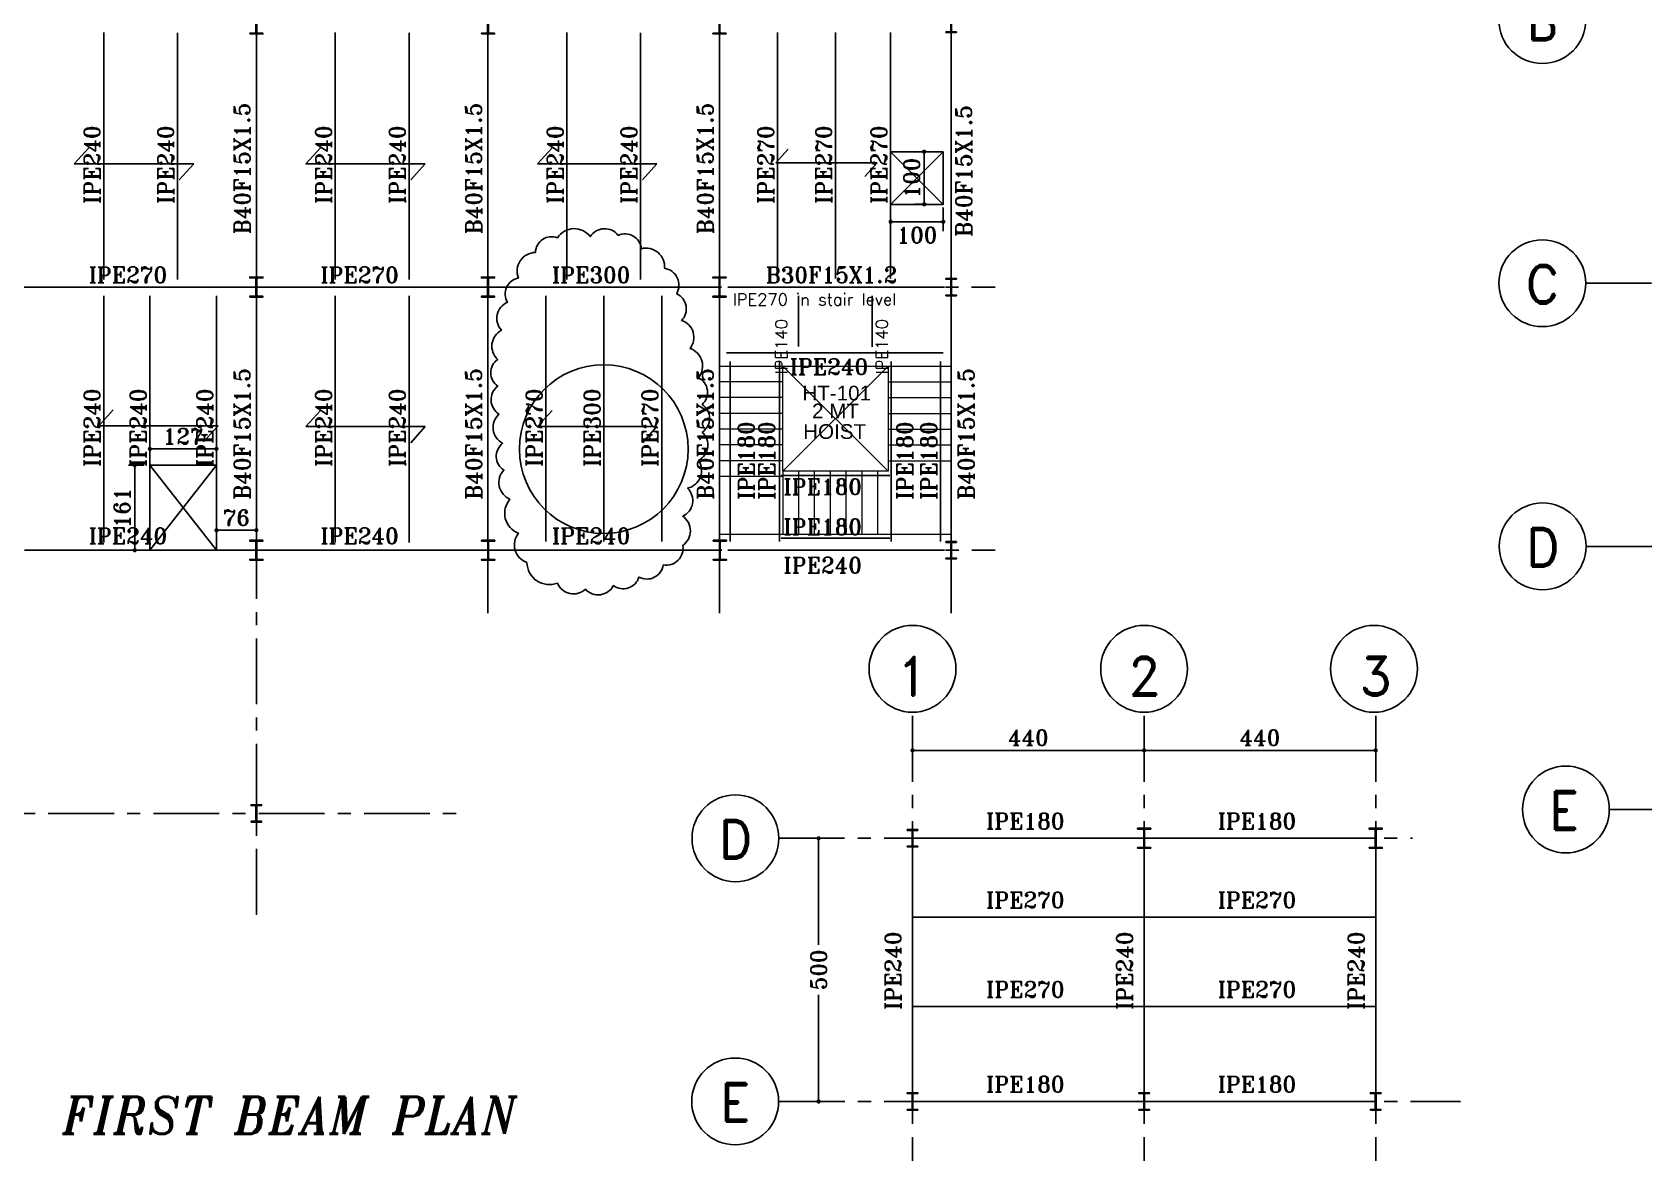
# Model space of a CAD drawing. Header units: inches. Extents: x 460503 to 460688, y 47570 to 48852.
# Drawn here: x 460521.55 to 460552.17, y 48384.73 to 48406.02 of the extents above; entities that cross this region are included whole.
import ezdxf
from ezdxf.enums import TextEntityAlignment as Align

# ---------------------------------------------------------------- set-up
doc = ezdxf.new("R2010")
doc.units = ezdxf.units.IN
doc.header["$MEASUREMENT"] = 0
for name, pattern in [('CENTER', [2, 1.25, -0.25, 0.25, -0.25]), ('DASHDOTX2', [2, 1, -0.5, 0, -0.5]), ('HIDDEN', [0.375, 0.25, -0.125])]:
    doc.linetypes.add(name, pattern=pattern)
for name, color, linetype in [('3', 3, 'HIDDEN'), ('3G', 3, 'Continuous'), ('4C', 4, 'Continuous'), ('AA-QUERY', 1, 'Continuous'), ('AA_CUT OUT', 74, 'Continuous'), ('Ax', 1, 'DASHDOTX2'), ('AXE', 1, 'CENTER'), ('DIM', 8, 'Continuous'), ('tir', 92, 'Continuous'), ('wall', 4, 'Continuous')]:
    doc.layers.add(name, color=color, linetype=linetype)
doc.layers.add('EQUIPMENT', color=142, linetype='Continuous', lineweight=15)
doc.layers.add('TEXT', color=250, linetype='Continuous', lineweight=30)
doc.styles.add('ITALICT', font='italict')
doc.styles.add('ROMAND', font='ROMAND.shx')
doc.styles.add('ROMANT', font='romant')
doc.styles.add('SES-ARIAL', font='arial.ttf')
doc.dimstyles.new('1-100', dxfattribs={"dimtxt": 0.3, "dimasz": 0.08, "dimexe": 0.18, "dimexo": 0.0625, "dimgap": 0.09, "dimtad": 1, "dimdec": 0, "dimlfac": 100, "dimdsep": 46, "dimtxsty": 'ROMANT', "dimblk": 'DOT', "dimcen": 0.09, "dimclrd": 1, "dimclre": 1, "dimclrt": 3, "dimadec": 0, "dimazin": 0, "dimtfac": 1, "dimtdec": 0, "dimtix": 1, "dimtofl": 0, "dimtmove": 2, "dimatfit": 3, "dimldrblk": 'DOT', "dimfxl": 1, "dimtolj": 1, "dimarcsym": 0})

# ---------------------------------------------------------------- blocks, each defined once
blk = doc.blocks.new('DOT')
at = {"layer": 'DIM', "color": 0, "linetype": 'ByBlock'}
blk.add_line((-0.5, 0), (-1, 0), dxfattribs=at)
at = {"layer": 'DIM', "color": 0, "linetype": 'ByBlock', "const_width": 0.5}
blk.add_lwpolyline([(-0.25, 0, 1), (0.25, 0, 1)], format="xyb", close=True, dxfattribs=at)
blk = doc.blocks.new('*D234')
at = {"layer": 'Defpoints', "color": 0, "transparency": 16777216}
for p in [(460523.784, 48398.12), (460523.784, 48398.1), (460525.049, 48398.12)]:
    blk.add_point(p, dxfattribs=at)
at = {"layer": 'wall', "color": 1, "lineweight": -2, "transparency": 16777216}
for p, q in [((460523.784, 48398.058), (460523.784, 48397.92)), ((460524.969, 48398.1), (460523.864, 48398.1)), ((460525.049, 48398.058), (460525.049, 48397.92))]:
    blk.add_line(p, q, dxfattribs=at)
at = {"layer": 'wall', "color": 1, "lineweight": -2, "transparency": 16777216, "xscale": 0.08, "yscale": 0.08, "zscale": 0.08, "rotation": 180}
blk.add_blockref('DOT', (460523.784, 48398.1), dxfattribs=at)
at = {"layer": 'wall', "color": 1, "lineweight": -2, "transparency": 16777216, "xscale": 0.08, "yscale": 0.08, "zscale": 0.08}
blk.add_blockref('DOT', (460525.049, 48398.1), dxfattribs=at)
at = {"layer": 'wall', "color": 3, "transparency": 16777216, "insert": (460524.417, 48398.34), "char_height": 0.3, "attachment_point": 5, "style": 'ROMANT'}
blk.add_mtext('\\A1;127', dxfattribs=at)
blk = doc.blocks.new('_Dot')
at = {"layer": 'DIM', "color": 0, "lineweight": -2}
blk.add_line((-0.5, 0), (-1, 0), dxfattribs=at)
at = {"layer": 'DIM', "color": 0, "const_width": 0.5}
blk.add_lwpolyline([(-0.25, 0, 1), (0.25, 0, 1)], format="xyb", close=True, dxfattribs=at)
blk = doc.blocks.new('*D233')
at = {"layer": 'Defpoints', "color": 0, "transparency": 16777216}
for p in [(460523.318, 48397.789), (460523.318, 48396.174), (460523.496, 48396.174)]:
    blk.add_point(p, dxfattribs=at)
at = {"layer": 'wall', "color": 1, "lineweight": -2, "transparency": 16777216}
for p, q in [((460523.38, 48397.789), (460523.676, 48397.789)), ((460523.496, 48397.709), (460523.496, 48396.254)), ((460523.38, 48396.174), (460523.676, 48396.174))]:
    blk.add_line(p, q, dxfattribs=at)
at = {"layer": 'wall', "color": 1, "lineweight": -2, "transparency": 16777216, "xscale": 0.08, "yscale": 0.08, "zscale": 0.08}
for p, rotation in [((460523.496, 48397.789), 90), ((460523.496, 48396.174), 270)]:
    blk.add_blockref('DOT', p, dxfattribs=dict(at, rotation=rotation))
at = {"layer": 'wall', "color": 3, "transparency": 16777216, "insert": (460523.256, 48396.981), "char_height": 0.3, "attachment_point": 5, "rotation": 90, "style": 'ROMANT'}
blk.add_mtext('\\A1;161', dxfattribs=at)
blk = doc.blocks.new('*D235')
at = {"layer": 'Defpoints', "color": 0, "transparency": 16777216}
for p in [(460525.049, 48396.575), (460525.049, 48396.554), (460525.807, 48396.575)]:
    blk.add_point(p, dxfattribs=at)
at = {"layer": 'wall', "color": 1, "lineweight": -2, "transparency": 16777216}
for p, q in [((460525.049, 48396.513), (460525.049, 48396.374)), ((460525.727, 48396.554), (460525.129, 48396.554)), ((460525.807, 48396.513), (460525.807, 48396.374))]:
    blk.add_line(p, q, dxfattribs=at)
at = {"layer": 'wall', "color": 1, "lineweight": -2, "transparency": 16777216, "xscale": 0.08, "yscale": 0.08, "zscale": 0.08, "rotation": 180}
blk.add_blockref('DOT', (460525.049, 48396.554), dxfattribs=at)
at = {"layer": 'wall', "color": 1, "lineweight": -2, "transparency": 16777216, "xscale": 0.08, "yscale": 0.08, "zscale": 0.08}
blk.add_blockref('DOT', (460525.807, 48396.554), dxfattribs=at)
at = {"layer": 'wall', "color": 3, "transparency": 16777216, "insert": (460525.428, 48396.794), "char_height": 0.3, "attachment_point": 5, "style": 'ROMANT'}
blk.add_mtext('\\A1;76', dxfattribs=at)
blk = doc.blocks.new('*D818')
at = {"layer": 'Defpoints', "color": 0, "transparency": 16777216}
for p in [(460537.039, 48390.7), (460536.489, 48385.7), (460537.039, 48385.7)]:
    blk.add_point(p, dxfattribs=at)
at = {"layer": 'wall', "color": 1, "lineweight": -2, "transparency": 16777216}
for p, q in [((460536.977, 48390.7), (460536.309, 48390.7)), ((460536.489, 48390.62), (460536.489, 48388.676)), ((460536.489, 48385.78), (460536.489, 48387.725)), ((460536.977, 48385.7), (460536.309, 48385.7))]:
    blk.add_line(p, q, dxfattribs=at)
at = {"layer": 'wall', "color": 1, "lineweight": -2, "transparency": 16777216, "xscale": 0.08, "yscale": 0.08, "zscale": 0.08}
for p, rotation in [((460536.489, 48390.7), 90), ((460536.489, 48385.7), 270)]:
    blk.add_blockref('DOT', p, dxfattribs=dict(at, rotation=rotation))
at = {"layer": 'wall', "color": 3, "transparency": 16777216, "insert": (460536.489, 48388.2), "char_height": 0.3, "attachment_point": 5, "rotation": 90, "style": 'ROMANT'}
blk.add_mtext('\\A1;500', dxfattribs=at)
blk = doc.blocks.new('*D819')
at = {"layer": 'Defpoints', "color": 0, "transparency": 16777216}
for p in [(460542.673, 48392.371), (460538.273, 48391.794), (460542.673, 48391.794)]:
    blk.add_point(p, dxfattribs=at)
at = {"layer": 'wall', "color": 1, "lineweight": -2, "transparency": 16777216}
for p, q in [((460538.273, 48391.856), (460538.273, 48392.551)), ((460542.673, 48391.856), (460542.673, 48392.551)), ((460538.353, 48392.371), (460542.593, 48392.371))]:
    blk.add_line(p, q, dxfattribs=at)
at = {"layer": 'wall', "color": 1, "lineweight": -2, "transparency": 16777216, "xscale": 0.08, "yscale": 0.08, "zscale": 0.08, "rotation": 180}
blk.add_blockref('DOT', (460538.273, 48392.371), dxfattribs=at)
at = {"layer": 'wall', "color": 1, "lineweight": -2, "transparency": 16777216, "xscale": 0.08, "yscale": 0.08, "zscale": 0.08}
blk.add_blockref('DOT', (460542.673, 48392.371), dxfattribs=at)
at = {"layer": 'wall', "color": 3, "transparency": 16777216, "insert": (460540.473, 48392.611), "char_height": 0.3, "attachment_point": 5, "style": 'ROMANT'}
blk.add_mtext('\\A1;440', dxfattribs=at)
blk = doc.blocks.new('*D820')
at = {"layer": 'Defpoints', "color": 0, "transparency": 16777216}
for p in [(460542.673, 48392.371), (460542.673, 48391.794), (460547.073, 48391.794)]:
    blk.add_point(p, dxfattribs=at)
at = {"layer": 'wall', "color": 1, "lineweight": -2, "transparency": 16777216}
for p, q in [((460542.673, 48391.856), (460542.673, 48392.551)), ((460547.073, 48391.856), (460547.073, 48392.551)), ((460546.993, 48392.371), (460542.753, 48392.371))]:
    blk.add_line(p, q, dxfattribs=at)
at = {"layer": 'wall', "color": 1, "lineweight": -2, "transparency": 16777216, "xscale": 0.08, "yscale": 0.08, "zscale": 0.08, "rotation": 180}
blk.add_blockref('DOT', (460542.673, 48392.371), dxfattribs=at)
at = {"layer": 'wall', "color": 1, "lineweight": -2, "transparency": 16777216, "xscale": 0.08, "yscale": 0.08, "zscale": 0.08}
blk.add_blockref('DOT', (460547.073, 48392.371), dxfattribs=at)
at = {"layer": 'wall', "color": 3, "transparency": 16777216, "insert": (460544.873, 48392.611), "char_height": 0.3, "attachment_point": 5, "style": 'ROMANT'}
blk.add_mtext('\\A1;440', dxfattribs=at)
blk = doc.blocks.new('*D825')
at = {"layer": 'Defpoints', "color": 0, "transparency": 16777216}
for p in [(460538.606, 48403.747), (460538.495, 48402.747), (460538.606, 48402.747)]:
    blk.add_point(p, dxfattribs=at)
at = {"layer": 'wall', "color": 1, "lineweight": -2, "transparency": 16777216}
for p, q in [((460538.543, 48403.747), (460538.315, 48403.747)), ((460538.495, 48403.667), (460538.495, 48402.827)), ((460538.543, 48402.747), (460538.315, 48402.747))]:
    blk.add_line(p, q, dxfattribs=at)
at = {"layer": 'wall', "color": 1, "lineweight": -2, "transparency": 16777216, "xscale": 0.08, "yscale": 0.08, "zscale": 0.08}
for p, rotation in [((460538.495, 48403.747), 90), ((460538.495, 48402.747), 270)]:
    blk.add_blockref('DOT', p, dxfattribs=dict(at, rotation=rotation))
at = {"layer": 'wall', "color": 3, "transparency": 16777216, "insert": (460538.255, 48403.247), "char_height": 0.3, "attachment_point": 5, "rotation": 90, "style": 'ROMANT'}
blk.add_mtext('\\A1;100', dxfattribs=at)
blk = doc.blocks.new('*D826')
at = {"layer": 'Defpoints', "color": 0, "transparency": 16777216}
for p in [(460537.857, 48402.747), (460538.857, 48402.747), (460538.857, 48402.416)]:
    blk.add_point(p, dxfattribs=at)
at = {"layer": 'wall', "color": 1, "lineweight": -2, "transparency": 16777216}
for p, q in [((460537.857, 48402.684), (460537.857, 48402.236)), ((460538.857, 48402.684), (460538.857, 48402.236)), ((460537.937, 48402.416), (460538.777, 48402.416))]:
    blk.add_line(p, q, dxfattribs=at)
at = {"layer": 'wall', "color": 1, "lineweight": -2, "transparency": 16777216, "xscale": 0.08, "yscale": 0.08, "zscale": 0.08, "rotation": 180}
blk.add_blockref('DOT', (460537.857, 48402.416), dxfattribs=at)
at = {"layer": 'wall', "color": 1, "lineweight": -2, "transparency": 16777216, "xscale": 0.08, "yscale": 0.08, "zscale": 0.08}
blk.add_blockref('DOT', (460538.857, 48402.416), dxfattribs=at)
at = {"layer": 'wall', "color": 3, "transparency": 16777216, "insert": (460538.357, 48402.162), "char_height": 0.3, "attachment_point": 5, "style": 'ROMANT'}
blk.add_mtext('\\A1;100', dxfattribs=at)

msp = doc.modelspace()

# ---------------------------------------------------------------- hatches: boundary and pattern name
for points in [[(460525.79950079, 48405.99881385), (460525.78802457, 48405.99881385, -0.4144144444), (460525.79950079, 48406.01029796)], [(460525.81450079, 48405.99881385), (460525.82597702, 48405.99881385, 0.4144144444), (460525.81450079, 48406.01029796)], [(460530.1995008, 48405.99881385), (460530.18802458, 48405.99881385, -0.4144144444), (460530.1995008, 48406.01029796)], [(460530.21450081, 48405.99881385), (460530.22597703, 48405.99881385, 0.4144144444), (460530.21450081, 48406.01029796)], [(460534.5995008, 48405.99881385), (460534.58802457, 48405.99881385, -0.4144144444), (460534.5995008, 48406.01029796)], [(460534.6145008, 48405.99881385), (460534.62597703, 48405.99881385, 0.4144144444), (460534.6145008, 48406.01029796)], [(460525.79950079, 48401.34885336), (460525.78802457, 48401.34885336, 0.4144144444), (460525.79950079, 48401.33736925)], [(460525.81450079, 48401.34885336), (460525.82597702, 48401.34885336, -0.4144144444), (460525.81450079, 48401.33736925)], [(460530.1995008, 48401.34885336), (460530.18802458, 48401.34885336, 0.4144144444), (460530.1995008, 48401.33736925)], [(460530.21450081, 48401.34885336), (460530.22597703, 48401.34885336, -0.4144144444), (460530.21450081, 48401.33736925)], [(460534.5995008, 48401.34885336), (460534.58802457, 48401.34885336, 0.4144144444), (460534.5995008, 48401.33736925)], [(460534.6145008, 48401.34885336), (460534.62597703, 48401.34885336, -0.4144144444), (460534.6145008, 48401.33736925)], [(460538.9995008, 48401.32385336), (460538.98802458, 48401.32385336, 0.4144144444), (460538.9995008, 48401.31236925)], [(460539.0145008, 48401.32385336), (460539.02597703, 48401.32385336, -0.4144144444), (460539.0145008, 48401.31236925)], [(460525.79950079, 48400.99881385), (460525.78802457, 48400.99881385, -0.4144144444), (460525.79950079, 48401.01029796)], [(460525.81450079, 48400.99881385), (460525.82597702, 48400.99881385, 0.4144144444), (460525.81450079, 48401.01029796)], [(460530.1995008, 48400.99881385), (460530.18802458, 48400.99881385, -0.4144144444), (460530.1995008, 48401.01029796)], [(460530.21450081, 48400.99881385), (460530.22597703, 48400.99881385, 0.4144144444), (460530.21450081, 48401.01029796)], [(460534.5995008, 48400.99881385), (460534.58802457, 48400.99881385, -0.4144144444), (460534.5995008, 48401.01029796)], [(460534.6145008, 48400.99881385), (460534.62597703, 48400.99881385, 0.4144144444), (460534.6145008, 48401.01029796)], [(460538.9995008, 48401.02381385), (460538.98802458, 48401.02381385, -0.4144144444), (460538.9995008, 48401.03529796)], [(460539.0145008, 48401.02381385), (460539.02597703, 48401.02381385, 0.4144144444), (460539.0145008, 48401.03529796)], [(460525.7995008, 48396.34885336), (460525.78802457, 48396.34885336, 0.4144144444), (460525.7995008, 48396.33736925)], [(460525.8145008, 48396.34885336), (460525.82597702, 48396.34885336, -0.4144144444), (460525.8145008, 48396.33736925)], [(460530.20444714, 48396.34885336), (460530.19297091, 48396.34885336, 0.4144144444), (460530.20444714, 48396.33736925)], [(460530.21944714, 48396.34885336), (460530.23092337, 48396.34885336, -0.4144144444), (460530.21944714, 48396.33736925)], [(460534.60444714, 48396.34885336), (460534.59297091, 48396.34885336, 0.4144144444), (460534.60444714, 48396.33736925)], [(460534.61944714, 48396.34885336), (460534.63092337, 48396.34885336, -0.4144144444), (460534.61944714, 48396.33736925)], [(460538.9995008, 48396.32385336), (460538.98802458, 48396.32385336, 0.4144144444), (460538.9995008, 48396.31236925)], [(460539.0145008, 48396.32385336), (460539.02597703, 48396.32385336, -0.4144144444), (460539.0145008, 48396.31236925)], [(460525.7995008, 48395.99881385), (460525.78802457, 48395.99881385, -0.4144144444), (460525.7995008, 48396.01029796)], [(460525.8145008, 48395.99881385), (460525.82597702, 48395.99881385, 0.4144144444), (460525.8145008, 48396.01029796)], [(460530.20444714, 48395.99881385), (460530.19297091, 48395.99881385, -0.4144144444), (460530.20444714, 48396.01029796)], [(460530.21944714, 48395.99881385), (460530.23092337, 48395.99881385, 0.4144144444), (460530.21944714, 48396.01029796)], [(460534.60444714, 48395.99881385), (460534.59297091, 48395.99881385, -0.4144144444), (460534.60444714, 48396.01029796)], [(460534.61944714, 48395.99881385), (460534.63092337, 48395.99881385, 0.4144144444), (460534.61944714, 48396.01029796)], [(460538.9995008, 48396.02381385), (460538.98802458, 48396.02381385, -0.4144144444), (460538.9995008, 48396.03529796)], [(460539.0145008, 48396.02381385), (460539.02597703, 48396.02381385, 0.4144144444), (460539.0145008, 48396.03529796)], [(460525.79950079, 48391.32385321), (460525.78802456, 48391.32385321, 0.4144144444), (460525.79950079, 48391.31236911)], [(460525.81450079, 48391.32385321), (460525.82597702, 48391.32385321, -0.4144144444), (460525.81450079, 48391.31236911)], [(460525.79950079, 48391.02381371), (460525.78802456, 48391.02381371, -0.4144144444), (460525.79950079, 48391.03529781)], [(460525.81450079, 48391.02381371), (460525.82597702, 48391.02381371, 0.4144144444), (460525.81450079, 48391.03529781)]]:
    msp.add_hatch(color=1).paths.add_polyline_path(points)

# ---------------------------------------------------------------- linework, layer by layer
at = {"color": 3}
for p, q in [((460522.9070008, 48406.00885336), (460522.90700081, 48401.32080581)), ((460524.30700079, 48406.00855131), (460524.30700079, 48401.32050376)), ((460527.30700063, 48406.00885336), (460527.30700063, 48401.32080581)), ((460528.70700062, 48406.00855131), (460528.70700062, 48401.32050376)), ((460531.7070008, 48406.00885336), (460531.7070008, 48401.32080581)), ((460533.10700079, 48406.00855131), (460533.10700079, 48401.32050376)), ((460535.7070008, 48406.00885336), (460535.7070008, 48401.33885336)), ((460536.8070008, 48406.00885336), (460536.8070008, 48401.33885336)), ((460537.85690059, 48406.00885336), (460537.85690059, 48401.33885336)), ((460521.56497654, 48401.17385336), (460525.67885665, 48401.17385336)), ((460525.96497653, 48401.17355131), (460530.07885664, 48401.17355131)), ((460530.36497654, 48401.17385336), (460534.47885665, 48401.17385336)), ((460522.9070008, 48401.00885336), (460522.90700081, 48396.32080581)), ((460523.78382735, 48401.00855131), (460523.78382735, 48396.32050376)), ((460525.04919894, 48401.00855131), (460525.04919894, 48396.32050376)), ((460527.30700063, 48401.00885336), (460527.30700063, 48396.32080581)), ((460528.70700062, 48401.00855131), (460528.70700062, 48396.32050376)), ((460531.3070008, 48401.00885336), (460531.3070008, 48396.33885336)), ((460532.4070008, 48401.00885336), (460532.4070008, 48396.33885336)), ((460533.5070008, 48401.00885336), (460533.5070008, 48396.33885336)), ((460536.10700082, 48401.00885336), (460536.10700083, 48400.04243503)), ((460537.50700081, 48401.00855131), (460537.50700081, 48400.04213298)), ((460534.73706805, 48399.92665335), (460538.85806286, 48399.92665335)), ((460534.8107369, 48399.76165335), (460534.8107369, 48396.33885336)), ((460535.74794057, 48399.76165335), (460535.74794057, 48396.33885336)), ((460537.86606104, 48399.76165335), (460537.86606104, 48396.33885336)), ((460538.80326472, 48399.76165335), (460538.80326472, 48396.33885336)), ((460535.77807083, 48397.59415921), (460537.84270337, 48397.59415921)), ((460535.77807083, 48396.40226917), (460537.84270337, 48396.40226917)), ((460521.56497654, 48396.17385336), (460525.67885665, 48396.17385336)), ((460525.96497653, 48396.17355131), (460530.07885664, 48396.17355131)), ((460530.36497654, 48396.17385336), (460534.47885665, 48396.17385336)), ((460534.76497654, 48396.17385336), (460538.87885665, 48396.17385336))]:
    msp.add_line(p, q, dxfattribs=at)
at = {"color": 6}
for p, q in [((460525.80700079, 48406.00855131), (460525.80700079, 48401.33855131)), ((460530.2070008, 48406.00885336), (460530.2070008, 48401.33885336)), ((460534.6070008, 48406.00885336), (460534.6070008, 48401.33885336)), ((460539.0070008, 48406.00885336), (460539.0070008, 48401.33885336)), ((460534.76497654, 48401.17385336), (460538.87885665, 48401.17385336)), ((460525.80700079, 48401.00855131), (460525.80700079, 48396.33855131)), ((460530.2070008, 48401.00885336), (460530.2070008, 48396.33885336)), ((460534.6070008, 48401.00885336), (460534.6070008, 48396.33885336)), ((460539.0070008, 48401.00885336), (460539.0070008, 48396.33885336))]:
    msp.add_line(p, q, dxfattribs=at)
at = {"color": 1, "linetype": 'Continuous'}
for p, q in [((460522.34788252, 48403.51886378, -0.00499999), (460522.6245437, 48403.8234138, -0.00499999)), ((460526.74788234, 48403.51886378, -0.00499999), (460527.02454352, 48403.8234138, -0.00499999)), ((460531.14788252, 48403.51886378, -0.00499999), (460531.4245437, 48403.8234138, -0.00499999)), ((460535.67482727, 48403.53691133, -0.00499999), (460535.90998928, 48403.79577885, -0.00499999)), ((460535.67482727, 48403.53691133, -0.00499999), (460537.60315272, 48403.53691133, -0.00499999)), ((460537.36799072, 48403.27804381, -0.00499999), (460537.60315272, 48403.53691133, -0.00499999)), ((460522.34788252, 48403.51886378, -0.00499999), (460524.61650069, 48403.51886378, -0.00499999)), ((460524.33983951, 48403.21431375, -0.00499999), (460524.61650069, 48403.51886378, -0.00499999)), ((460526.74788234, 48403.51886378, -0.00499999), (460529.01650052, 48403.51886378, -0.00499999)), ((460528.73983933, 48403.21431375, -0.00499999), (460529.01650052, 48403.51886378, -0.00499999)), ((460531.14788252, 48403.51886378, -0.00499999), (460533.41650069, 48403.51886378, -0.00499999)), ((460533.13983951, 48403.21431375, -0.00499999), (460533.41650069, 48403.51886378, -0.00499999)), ((460522.81134772, 48398.53660928, -0.00499999), (460523.0880089, 48398.84115931, -0.00499999)), ((460526.74788234, 48398.52263113, -0.00499999), (460527.02454352, 48398.82718116, -0.00499999)), ((460531.14788252, 48398.52263113, -0.00499999), (460531.4245437, 48398.82718116, -0.00499999)), ((460522.81134772, 48398.53660928, -0.00499999), (460525.0799659, 48398.53660928, -0.00499999)), ((460524.80330471, 48398.23205925, -0.00499999), (460525.0799659, 48398.53660928, -0.00499999)), ((460526.74788234, 48398.52263113, -0.00499999), (460529.01650052, 48398.52263113, -0.00499999)), ((460528.73983933, 48398.2180811, -0.00499999), (460529.01650052, 48398.52263113, -0.00499999)), ((460531.14788252, 48398.52263113, -0.00499999), (460533.41650069, 48398.52263113, -0.00499999)), ((460533.13983951, 48398.21808111, -0.00499999), (460533.41650069, 48398.52263113, -0.00499999))]:
    msp.add_line(p, q, dxfattribs=at)
at = {"color": 1}
for p, q in [((460537.85690059, 48403.746601), (460538.85690059, 48402.746601)), ((460537.85690059, 48402.746601), (460538.85690059, 48403.746601))]:
    msp.add_line(p, q, dxfattribs=at)
msp.add_lwpolyline([(460538.85690059, 48403.746601), (460537.85690059, 48403.746601), (460537.85690059, 48402.746601), (460538.85690059, 48402.746601)], close=True, dxfattribs=at)
msp.add_lwpolyline([(460530.94775552, 48395.94165443, -0.52056705), (460530.78587397, 48396.49617111, -0.52056705), (460530.78587397, 48396.49617111, -0.52056705), (460530.62398362, 48397.14309852, -0.52056705), (460530.62398362, 48397.14309852, -0.52056705), (460530.50835519, 48397.6976152, -0.52056705), (460530.50835519, 48397.6976152, -0.52056705), (460530.48523303, 48398.20591605, -0.52056705), (460530.48523303, 48398.20591605, -0.52056705), (460530.41584893, 48398.76043273, -0.52056705), (460530.41584893, 48398.76043273, -0.52056705), (460530.39272677, 48399.29183888, -0.52056705), (460530.39272677, 48399.29183888, -0.52056705), (460530.39272677, 48399.80014496, -0.52056705), (460530.39272677, 48399.80014496, -0.52056705), (460530.46210206, 48400.35465641, -0.52056705), (460530.46210206, 48400.35465641, -0.52056705), (460530.57773049, 48400.88606779, -0.52056705), (460530.57773049, 48400.88606779, -0.52056705), (460530.78587397, 48401.34815805, -0.52056705), (460530.78587397, 48401.34815805, -0.52056705), (460531.10963708, 48401.83335883, -0.52056705), (460531.10963708, 48401.83335883, -0.52056705), (460531.52590645, 48402.11061717, -0.52056705), (460531.52590644, 48402.11061717, -0.52056705), (460532.15031929, 48402.13372247, -0.52056705), (460532.15031929, 48402.13372247, -0.52056705), (460532.68221709, 48402.15682253, -0.52056705), (460532.68221709, 48402.15682253, -0.52056705), (460533.12161742, 48401.90267472, -0.52056705), (460533.12161742, 48401.90267472, -0.52056705), (460533.56100895, 48401.53299519, -0.52056705), (460533.56100895, 48401.53299519, -0.52056705), (460533.7922746, 48401.04779964, -0.52056705), (460533.7922746, 48401.04779964, -0.52056705), (460533.88478086, 48400.53949356, -0.52056705), (460533.88478086, 48400.53949356, -0.52056705), (460534.04666241, 48400.00808741, -0.52056705), (460534.04666241, 48400.00808741, -0.52056705), (460534.20854396, 48399.45357073, -0.52056705), (460534.20854396, 48399.45357073, -0.52056705), (460534.27792806, 48398.94526988, -0.52056705), (460534.27792806, 48398.94526988, -0.52056705), (460534.27792806, 48398.4138585, -0.52056705), (460534.27792806, 48398.4138585, -0.52056705), (460534.20854396, 48397.88245235, -0.52056705), (460534.20854396, 48397.88245235, -0.52056705), (460534.00040928, 48397.35104097, -0.52056705), (460534.00040928, 48397.35104097, -0.52056705), (460533.90790302, 48396.81963482, -0.52056705), (460533.90790302, 48396.81963482, -0.52056705), (460533.90790302, 48396.26512337, -0.52056705), (460533.90790302, 48396.26512337, -0.52056705), (460533.53788678, 48395.89544384, -0.52056705), (460533.53788678, 48395.89544384, -0.52056705), (460533.07536429, 48395.66439609, -0.52056705), (460533.07536429, 48395.66439609, -0.52056705), (460532.58971083, 48395.50266424, -0.52056705), (460532.58971083, 48395.50266424, -0.52056705), (460532.05781304, 48395.43335358, -0.52056705), (460532.05781304, 48395.43335358, -0.52056705), (460531.52590645, 48395.54887484, -0.52056705), (460531.52590644, 48395.54887484, -0.52056705)], format="xyb", close=True)
msp.add_circle((460532.40700081, 48398.09579338), 1.6025064)
at = {"layer": '3G'}
for points in [[(460525.68200079, 48405.98385336), (460525.68200079, 48405.99885336), (460525.79950079, 48405.99885336), (460525.79950079, 48406.34885336), (460525.68200079, 48406.34885336), (460525.68200079, 48406.36385336), (460525.93200079, 48406.36385336), (460525.93200079, 48406.34885336), (460525.81450079, 48406.34885336), (460525.81450079, 48405.99885336), (460525.93200079, 48405.99885336), (460525.93200079, 48405.98385336)], [(460530.0820008, 48405.98385336), (460530.0820008, 48405.99885336), (460530.1995008, 48405.99885336), (460530.1995008, 48406.34885336), (460530.0820008, 48406.34885336), (460530.0820008, 48406.36385336), (460530.33200081, 48406.36385336), (460530.33200081, 48406.34885336), (460530.21450081, 48406.34885336), (460530.21450081, 48405.99885336), (460530.33200081, 48405.99885336), (460530.33200081, 48405.98385336)], [(460534.4820008, 48405.98385336), (460534.4820008, 48405.99885336), (460534.5995008, 48405.99885336), (460534.5995008, 48406.34885336), (460534.4820008, 48406.34885336), (460534.4820008, 48406.36385336), (460534.7320008, 48406.36385336), (460534.7320008, 48406.34885336), (460534.6145008, 48406.34885336), (460534.6145008, 48405.99885336), (460534.7320008, 48405.99885336), (460534.7320008, 48405.98385336)], [(460538.9070008, 48406.00885336), (460538.9070008, 48406.02385336), (460538.9995008, 48406.02385336), (460538.9995008, 48406.32385336), (460538.9070008, 48406.32385336), (460538.9070008, 48406.33885336), (460539.1070008, 48406.33885336), (460539.1070008, 48406.32385336), (460539.0145008, 48406.32385336), (460539.0145008, 48406.02385336), (460539.1070008, 48406.02385336), (460539.1070008, 48406.00885336)], [(460525.68200079, 48400.98385336), (460525.68200079, 48400.99885336), (460525.79950079, 48400.99885336), (460525.79950079, 48401.34885336), (460525.68200079, 48401.34885336), (460525.68200079, 48401.36385336), (460525.93200079, 48401.36385336), (460525.93200079, 48401.34885336), (460525.81450079, 48401.34885336), (460525.81450079, 48400.99885336), (460525.93200079, 48400.99885336), (460525.93200079, 48400.98385336)], [(460530.0820008, 48400.98385336), (460530.0820008, 48400.99885336), (460530.1995008, 48400.99885336), (460530.1995008, 48401.34885336), (460530.0820008, 48401.34885336), (460530.0820008, 48401.36385336), (460530.33200081, 48401.36385336), (460530.33200081, 48401.34885336), (460530.21450081, 48401.34885336), (460530.21450081, 48400.99885336), (460530.33200081, 48400.99885336), (460530.33200081, 48400.98385336)], [(460534.4820008, 48400.98385336), (460534.4820008, 48400.99885336), (460534.5995008, 48400.99885336), (460534.5995008, 48401.34885336), (460534.4820008, 48401.34885336), (460534.4820008, 48401.36385336), (460534.7320008, 48401.36385336), (460534.7320008, 48401.34885336), (460534.6145008, 48401.34885336), (460534.6145008, 48400.99885336), (460534.7320008, 48400.99885336), (460534.7320008, 48400.98385336)], [(460538.9070008, 48401.00885336), (460538.9070008, 48401.02385336), (460538.9995008, 48401.02385336), (460538.9995008, 48401.32385336), (460538.9070008, 48401.32385336), (460538.9070008, 48401.33885336), (460539.1070008, 48401.33885336), (460539.1070008, 48401.32385336), (460539.0145008, 48401.32385336), (460539.0145008, 48401.02385336), (460539.1070008, 48401.02385336), (460539.1070008, 48401.00885336)], [(460525.6820008, 48395.98385336), (460525.6820008, 48395.99885336), (460525.7995008, 48395.99885336), (460525.7995008, 48396.34885336), (460525.6820008, 48396.34885336), (460525.6820008, 48396.36385336), (460525.9320008, 48396.36385336), (460525.9320008, 48396.34885336), (460525.8145008, 48396.34885336), (460525.8145008, 48395.99885336), (460525.9320008, 48395.99885336), (460525.9320008, 48395.98385336)], [(460530.08694714, 48395.98385336), (460530.08694714, 48395.99885336), (460530.20444714, 48395.99885336), (460530.20444714, 48396.34885336), (460530.08694714, 48396.34885336), (460530.08694714, 48396.36385336), (460530.33694714, 48396.36385336), (460530.33694714, 48396.34885336), (460530.21944714, 48396.34885336), (460530.21944714, 48395.99885336), (460530.33694714, 48395.99885336), (460530.33694714, 48395.98385336)], [(460534.48694714, 48395.98385336), (460534.48694714, 48395.99885336), (460534.60444714, 48395.99885336), (460534.60444714, 48396.34885336), (460534.48694714, 48396.34885336), (460534.48694714, 48396.36385336), (460534.73694714, 48396.36385336), (460534.73694714, 48396.34885336), (460534.61944714, 48396.34885336), (460534.61944714, 48395.99885336), (460534.73694714, 48395.99885336), (460534.73694714, 48395.98385336)], [(460538.9070008, 48396.00885336), (460538.9070008, 48396.02385336), (460538.9995008, 48396.02385336), (460538.9995008, 48396.32385336), (460538.9070008, 48396.32385336), (460538.9070008, 48396.33885336), (460539.1070008, 48396.33885336), (460539.1070008, 48396.32385336), (460539.0145008, 48396.32385336), (460539.0145008, 48396.02385336), (460539.1070008, 48396.02385336), (460539.1070008, 48396.00885336)], [(460525.70700079, 48391.00885321), (460525.70700079, 48391.02385321), (460525.79950079, 48391.02385321), (460525.79950079, 48391.32385321), (460525.70700079, 48391.32385321), (460525.70700079, 48391.33885321), (460525.90700079, 48391.33885321), (460525.90700079, 48391.32385321), (460525.81450079, 48391.32385321), (460525.81450079, 48391.02385321), (460525.90700079, 48391.02385321), (460525.90700079, 48391.00885321)], [(460538.1726922, 48390.53547752), (460538.1726922, 48390.55047752), (460538.2651922, 48390.55047752), (460538.2651922, 48390.85047752), (460538.1726922, 48390.85047752), (460538.1726922, 48390.86547752), (460538.3726922, 48390.86547752), (460538.3726922, 48390.85047752), (460538.2801922, 48390.85047752), (460538.2801922, 48390.55047752), (460538.3726922, 48390.55047752), (460538.3726922, 48390.53547752)], [(460542.5476922, 48390.51047752), (460542.5476922, 48390.52547752), (460542.6651922, 48390.52547752), (460542.6651922, 48390.87547752), (460542.5476922, 48390.87547752), (460542.5476922, 48390.89047752), (460542.7976922, 48390.89047752), (460542.7976922, 48390.87547752), (460542.6801922, 48390.87547752), (460542.6801922, 48390.52547752), (460542.7976922, 48390.52547752), (460542.7976922, 48390.51047752)], [(460546.94769219, 48390.51047752), (460546.94769219, 48390.52547752), (460547.06519219, 48390.52547752), (460547.06519219, 48390.87547752), (460546.94769219, 48390.87547752), (460546.94769219, 48390.89047752), (460547.19769219, 48390.89047752), (460547.19769219, 48390.87547752), (460547.08019219, 48390.87547752), (460547.08019219, 48390.52547752), (460547.19769219, 48390.52547752), (460547.19769219, 48390.51047752)], [(460538.1726922, 48385.53547738), (460538.1726922, 48385.55047738), (460538.2651922, 48385.55047738), (460538.2651922, 48385.85047738), (460538.1726922, 48385.85047738), (460538.1726922, 48385.86547738), (460538.3726922, 48385.86547738), (460538.3726922, 48385.85047738), (460538.2801922, 48385.85047738), (460538.2801922, 48385.55047738), (460538.3726922, 48385.55047738), (460538.3726922, 48385.53547738)], [(460542.5726922, 48385.53547738), (460542.5726922, 48385.55047738), (460542.6651922, 48385.55047738), (460542.6651922, 48385.85047738), (460542.5726922, 48385.85047738), (460542.5726922, 48385.86547738), (460542.7726922, 48385.86547738), (460542.7726922, 48385.85047738), (460542.6801922, 48385.85047738), (460542.6801922, 48385.55047738), (460542.7726922, 48385.55047738), (460542.7726922, 48385.53547738)], [(460546.97269219, 48385.53547738), (460546.97269219, 48385.55047738), (460547.06519219, 48385.55047738), (460547.06519219, 48385.85047738), (460546.97269219, 48385.85047738), (460546.97269219, 48385.86547738), (460547.17269219, 48385.86547738), (460547.17269219, 48385.85047738), (460547.08019219, 48385.85047738), (460547.08019219, 48385.55047738), (460547.17269219, 48385.55047738), (460547.17269219, 48385.53547738)]]:
    msp.add_lwpolyline(points, close=True, dxfattribs=at)
for centre, start, end in [((460525.79950079, 48405.99882172), 89.842073117, 179.842073117), ((460525.79950079, 48405.99882172), 89.842073117, 179.842073117), ((460525.81450079, 48405.99882172), 0.157926883, 90.157926883), ((460525.81450079, 48405.99882172), 0.157926883, 90.157926883), ((460525.81450079, 48405.99882172), 0.157926883, 90.157926883), ((460530.1995008, 48405.99882172), 89.842073117, 179.842073117), ((460530.1995008, 48405.99882172), 89.842073117, 179.842073117), ((460530.21450081, 48405.99882172), 0.157926883, 90.157926883), ((460530.21450081, 48405.99882172), 0.157926883, 90.157926883), ((460530.21450081, 48405.99882172), 0.157926883, 90.157926883), ((460534.5995008, 48405.99882172), 89.842073117, 179.842073117), ((460534.5995008, 48405.99882172), 89.842073117, 179.842073117), ((460534.6145008, 48405.99882172), 0.157926883, 90.157926883), ((460534.6145008, 48405.99882172), 0.157926883, 90.157926883), ((460534.6145008, 48405.99882172), 0.157926883, 90.157926883), ((460525.79950079, 48401.34884549), 180.157926883, 270.157926883), ((460525.81450079, 48401.34884549), 269.842073117, 359.842073117), ((460525.81450079, 48401.34884549), 269.842073117, 359.842073117), ((460530.1995008, 48401.34884549), 180.157926883, 270.157926883), ((460530.21450081, 48401.34884549), 269.842073117, 359.842073117), ((460530.21450081, 48401.34884549), 269.842073117, 359.842073117), ((460534.5995008, 48401.34884549), 180.157926883, 270.157926883), ((460534.6145008, 48401.34884549), 269.842073117, 359.842073117), ((460534.6145008, 48401.34884549), 269.842073117, 359.842073117), ((460538.9995008, 48401.32384549), 180.157926883, 270.157926883), ((460539.0145008, 48401.32384549), 269.842073117, 359.842073117), ((460539.0145008, 48401.32384549), 269.842073117, 359.842073117), ((460525.79950079, 48400.99882172), 89.842073117, 179.842073117), ((460525.79950079, 48400.99882172), 89.842073117, 179.842073117), ((460525.81450079, 48400.99882172), 0.157926883, 90.157926883), ((460525.81450079, 48400.99882172), 0.157926883, 90.157926883), ((460525.81450079, 48400.99882172), 0.157926883, 90.157926883), ((460530.1995008, 48400.99882172), 89.842073117, 179.842073117), ((460530.1995008, 48400.99882172), 89.842073117, 179.842073117), ((460530.21450081, 48400.99882172), 0.157926883, 90.157926883), ((460530.21450081, 48400.99882172), 0.157926883, 90.157926883), ((460530.21450081, 48400.99882172), 0.157926883, 90.157926883), ((460534.5995008, 48400.99882172), 89.842073117, 179.842073117), ((460534.5995008, 48400.99882172), 89.842073117, 179.842073117), ((460534.6145008, 48400.99882172), 0.157926883, 90.157926883), ((460534.6145008, 48400.99882172), 0.157926883, 90.157926883), ((460534.6145008, 48400.99882172), 0.157926883, 90.157926883), ((460538.9995008, 48401.02382172), 89.842073117, 179.842073117), ((460538.9995008, 48401.02382172), 89.842073117, 179.842073117), ((460539.0145008, 48401.02382172), 0.157926883, 90.157926883), ((460539.0145008, 48401.02382172), 0.157926883, 90.157926883), ((460539.0145008, 48401.02382172), 0.157926883, 90.157926883), ((460525.7995008, 48396.34884549), 180.157926883, 270.157926883), ((460525.8145008, 48396.34884549), 269.842073117, 359.842073117), ((460525.8145008, 48396.34884549), 269.842073117, 359.842073117), ((460530.20444714, 48396.34884549), 180.157926883, 270.157926883), ((460530.21944714, 48396.34884549), 269.842073117, 359.842073117), ((460530.21944714, 48396.34884549), 269.842073117, 359.842073117), ((460534.60444714, 48396.34884549), 180.157926883, 270.157926883), ((460534.61944714, 48396.34884549), 269.842073117, 359.842073117), ((460534.61944714, 48396.34884549), 269.842073117, 359.842073117), ((460538.9995008, 48396.32384549), 180.157926883, 270.157926883), ((460539.0145008, 48396.32384549), 269.842073117, 359.842073117), ((460539.0145008, 48396.32384549), 269.842073117, 359.842073117), ((460525.7995008, 48395.99882172), 89.842073117, 179.842073117), ((460525.7995008, 48395.99882172), 89.842073117, 179.842073117), ((460525.8145008, 48395.99882172), 0.157926883, 90.157926883), ((460525.8145008, 48395.99882172), 0.157926883, 90.157926883), ((460525.8145008, 48395.99882172), 0.157926883, 90.157926883), ((460530.20444714, 48395.99882172), 89.842073117, 179.842073117), ((460530.20444714, 48395.99882172), 89.842073117, 179.842073117), ((460530.21944714, 48395.99882172), 0.157926883, 90.157926883), ((460530.21944714, 48395.99882172), 0.157926883, 90.157926883), ((460530.21944714, 48395.99882172), 0.157926883, 90.157926883), ((460534.60444714, 48395.99882172), 89.842073117, 179.842073117), ((460534.60444714, 48395.99882172), 89.842073117, 179.842073117), ((460534.61944714, 48395.99882172), 0.157926883, 90.157926883), ((460534.61944714, 48395.99882172), 0.157926883, 90.157926883), ((460534.61944714, 48395.99882172), 0.157926883, 90.157926883), ((460538.9995008, 48396.02382172), 89.842073117, 179.842073117), ((460538.9995008, 48396.02382172), 89.842073117, 179.842073117), ((460539.0145008, 48396.02382172), 0.157926883, 90.157926883), ((460539.0145008, 48396.02382172), 0.157926883, 90.157926883), ((460539.0145008, 48396.02382172), 0.157926883, 90.157926883), ((460525.79950079, 48391.32384534), 180.157926883, 270.157926883), ((460525.81450079, 48391.32384534), 269.842073117, 359.842073117), ((460525.81450079, 48391.32384534), 269.842073117, 359.842073117), ((460525.79950079, 48391.02382158), 89.842073117, 179.842073117), ((460525.79950079, 48391.02382158), 89.842073117, 179.842073117), ((460525.81450079, 48391.02382158), 0.157926883, 90.157926883), ((460525.81450079, 48391.02382158), 0.157926883, 90.157926883), ((460525.81450079, 48391.02382158), 0.157926883, 90.157926883)]:
    msp.add_arc(centre, 0.01147623, start, end, dxfattribs=at)
at = {"layer": 'AA-QUERY'}
msp.add_line((460547.07200572, 48385.70047752), (460538.2726922, 48385.70047752), dxfattribs=at)
at = {"layer": 'AA_CUT OUT', "linetype": 'Continuous'}
for p, q in [((460523.78382735, 48397.78869336), (460525.04919894, 48396.17385336)), ((460525.04919894, 48397.78869336), (460523.78382735, 48396.17385336)), ((460523.78382735, 48397.78869336), (460523.78382735, 48396.17385336)), ((460523.78382735, 48397.78869336), (460525.04919894, 48397.78869336)), ((460525.04919894, 48397.78869336), (460525.04919894, 48396.17385336)), ((460525.04919894, 48396.17385336), (460523.78382735, 48396.17385336))]:
    msp.add_line(p, q, dxfattribs=at)
at = {"layer": 'Ax', "linetype": 'Continuous', "ltscale": 0.5}
for centre in [(460550.23809178, 48406.24783772), (460550.23809178, 48401.24783772), (460550.24303811, 48396.24783772), (460538.27263474, 48393.92104426), (460542.67263474, 48393.92104426), (460547.04054262, 48393.92104426), (460550.68585441, 48391.24783772), (460534.90832863, 48390.70047752), (460534.9033823, 48385.70047738)]:
    msp.add_circle(centre, 0.825, dxfattribs=at)
at = {"layer": 'AXE'}
for p, q in [((460525.80700079, 48389.24776265), (460525.80700079, 48413.88690332)), ((460530.2070008, 48394.98109953), (460530.2070008, 48413.88720537)), ((460534.6070008, 48394.98109953), (460534.6070008, 48413.88720537)), ((460539.0070008, 48394.98109953), (460539.0070008, 48413.88720537)), ((460513.39637181, 48401.17385336), (460539.84085604, 48401.17385336)), ((460551.06305844, 48401.24783772), (460577.50754266, 48401.24783772)), ((460551.06803811, 48396.24783772), (460577.51252233, 48396.24783772)), ((460513.40135148, 48396.17385336), (460539.8458357, 48396.17385336)), ((460538.2726922, 48383.77468887), (460538.2726922, 48393.09419646)), ((460542.6726922, 48383.77468887), (460542.6726922, 48393.09419646)), ((460547.0726922, 48383.77468887), (460547.0726922, 48393.09419646)), ((460513.85203049, 48391.17385336), (460529.63409142, 48391.17385336)), ((460551.51871711, 48391.24783772), (460567.30077804, 48391.24783772)), ((460535.73332863, 48390.70047752), (460547.77165682, 48390.70047752)), ((460535.73624501, 48385.70047738), (460548.68397622, 48385.70047738))]:
    msp.add_line(p, q, dxfattribs=at)
at = {"layer": 'EQUIPMENT', "color": 1}
for p, q in [((460537.80700081, 48399.67385335), (460535.80700081, 48397.67385335)), ((460537.80700081, 48397.67385335), (460535.80700081, 48399.67385335))]:
    msp.add_line(p, q, dxfattribs=at)
at = {"layer": 'EQUIPMENT'}
for p, q in [((460535.80700081, 48399.37385335), (460534.60700081, 48399.37385335)), ((460537.80700081, 48399.37385335), (460539.0070008, 48399.37385335)), ((460535.80700081, 48399.07385335), (460534.60700081, 48399.07385335)), ((460537.80700081, 48399.07385335), (460539.0070008, 48399.07385335)), ((460535.80700081, 48398.77385335), (460534.60700081, 48398.77385335)), ((460537.80700081, 48398.77385335), (460539.0070008, 48398.77385335)), ((460535.80700081, 48398.47385335), (460534.60700081, 48398.47385335)), ((460537.80700081, 48398.47385335), (460539.0070008, 48398.47385335)), ((460535.80700081, 48398.17385335), (460534.60700081, 48398.17385335)), ((460537.80700081, 48398.17385335), (460539.0070008, 48398.17385335)), ((460535.80700081, 48397.87385335), (460534.60700081, 48397.87385335)), ((460537.80700081, 48397.87385335), (460539.0070008, 48397.87385335)), ((460535.80700081, 48397.57385335), (460534.60700081, 48397.57385335)), ((460535.80700081, 48397.67385335), (460535.80700081, 48396.47385336)), ((460536.10700081, 48397.67385335), (460536.10700081, 48396.47385336)), ((460536.40700081, 48397.67385335), (460536.40700081, 48396.47385336)), ((460536.70700081, 48397.67385335), (460536.70700081, 48396.47385336)), ((460537.00700081, 48397.67385335), (460537.00700081, 48396.47385336)), ((460537.30700081, 48397.67385335), (460537.30700081, 48396.47385336)), ((460537.60700081, 48397.67385335), (460537.60700081, 48396.47385336))]:
    msp.add_line(p, q, dxfattribs=at)
msp.add_lwpolyline([(460534.60700081, 48399.67385335), (460539.0070008, 48399.67385335), (460539.0070008, 48396.47385336), (460534.60700081, 48396.47385336)], close=True, dxfattribs=at)
at = {"layer": 'EQUIPMENT', "color": 1}
msp.add_lwpolyline([(460537.80700081, 48399.67385335), (460537.80700081, 48397.67385335), (460535.80700081, 48397.67385335), (460535.80700081, 48399.67385335)], close=True, dxfattribs=at)
at = {"layer": 'tir', "color": 3}
for p, q in [((460547.07121565, 48390.70047752), (460538.27184031, 48390.70047752)), ((460538.2726922, 48390.70047752), (460538.2726922, 48385.70047737)), ((460542.6726922, 48385.70047752), (460542.67217734, 48390.70047752)), ((460547.07200572, 48385.70047752), (460547.07217734, 48390.70047752)), ((460547.07173051, 48389.20157445), (460538.27235516, 48389.20157445)), ((460547.07206756, 48387.5020124), (460538.27269221, 48387.5020124)), ((460547.07173051, 48385.70047738), (460538.27235517, 48385.70047738))]:
    msp.add_line(p, q, dxfattribs=at)

# ---------------------------------------------------------------- texts
at = {"layer": '3', "color": 3, "style": 'ROMAND'}
for s, p in [('B', (460550.24046741, 48406.22887952, 0.00000001)), ('C', (460550.24046741, 48401.22887952, 0.00000001)), ('D', (460550.24541375, 48396.22887952, 0.00000001)), ('1', (460538.27501038, 48393.78064151, 0.00000001)), ('2', (460542.67501037, 48393.78064151, 0.00000001)), ('3', (460547.07501037, 48393.78064151, 0.00000001)), ('E', (460550.65172476, 48391.22887952, 0.00000001)), ('D', (460534.91070427, 48390.68151933, 0.00000001)), ('E', (460534.90575794, 48385.68151918, 0.00000001))]:
    msp.add_text(s, height=0.7299072, dxfattribs=at).set_placement(p, align=Align.MIDDLE_CENTER)
at = {"layer": '4C', "style": 'ITALICT', "width": 0.9}
msp.add_text('FIRST BEAM PLAN', height=0.7, dxfattribs=at).set_placement((460522.12091825, 48385.0877542))
at = {"layer": 'TEXT', "color": 2, "style": 'ROMANT'}
for s, height, rotation, p in [('B40F15X1.5', 0.302224371, 90.081705482, (460525.68869902, 48402.17782119, 0.00000016)), ('B40F15X1.5', 0.302224371, 90.081705482, (460530.08869903, 48402.17812324, 0.00000016)), ('B40F15X1.5', 0.302224371, 90.081705482, (460534.48869903, 48402.17812324, 0.00000016)), ('B40F15X1.5', 0.302224371, 90.081705482, (460539.39954092, 48402.13065137, 0.00000016)), ('IPE240', 0.302224371, 90.081705482, (460522.83708886, 48402.75684585, 0.00000016)), ('IPE240', 0.302224371, 90.081705482, (460524.23708885, 48402.7565438, 0.00000016)), ('IPE240', 0.302224371, 90.081705482, (460527.23708868, 48402.75684585, 0.00000016)), ('IPE240', 0.302224371, 90.081705482, (460528.63708867, 48402.75684585, 0.00000016)), ('IPE240', 0.302224371, 90.081705482, (460531.63708886, 48402.75684585, 0.00000016)), ('IPE240', 0.302224371, 90.081705482, (460533.03708885, 48402.7565438, 0.00000016)), ('IPE270', 0.302224371, 90.081705482, (460535.63708886, 48402.75684585, 0.00000016)), ('IPE270', 0.302224371, 90.081705482, (460536.73708886, 48402.75684585, 0.00000016)), ('IPE270', 0.302224371, 90.081705482, (460537.78698864, 48402.75684585, 0.00000016)), ('IPE270', 0.302224371, 0.081705483, (460522.6220023, 48401.25324781, 0.00000016)), ('IPE270', 0.302224371, 0.081705483, (460527.02200212, 48401.25324782, 0.00000016)), ('IPE300', 0.302224371, 0.081705483, (460531.4220023, 48401.25324782, 0.00000016)), ('B30F15X1.2', 0.302224371, 0.081705483, (460535.48438756, 48401.25280809, 0.00000016)), ('IPE270 in stair level', 0.2266682785, 0.081705483, (460534.85573229, 48400.8241902, 0.00000012)), ('IPE140', 0.226668279, 90.081705482, (460535.89493528, 48399.51696781, 0.00000012)), ('IPE140', 0.226668279, 90.081705482, (460537.80621145, 48399.51696781, 0.00000012)), ('B40F15X1.5', 0.302224371, 90.081705482, (460525.68869902, 48397.1341189, 0.00000016)), ('B40F15X1.5', 0.302224371, 90.081705482, (460530.08869903, 48397.13442095, 0.00000016)), ('B40F15X1.5', 0.302224371, 90.081705482, (460534.48869903, 48397.13442095, 0.00000016)), ('IPE240', 0.302224371, 0.081705483, (460535.94029493, 48399.50905395, 0.00000016)), ('B40F15X1.5', 0.302224371, 90.081705482, (460539.44503879, 48397.13442095, 0.00000016)), ('IPE240', 0.302224371, 90.081705482, (460522.83708886, 48397.75684585, 0.00000016)), ('IPE240', 0.302224371, 90.081705482, (460523.7139154, 48397.7565438, 0.00000016)), ('IPE240', 0.302224371, 90.081705482, (460524.97928699, 48397.7565438, 0.00000016)), ('IPE240', 0.302224371, 90.081705482, (460527.23708868, 48397.75684585, 0.00000016)), ('IPE240', 0.302224371, 90.081705482, (460528.63708867, 48397.7565438, 0.00000016)), ('IPE270', 0.302224371, 90.081705482, (460531.23708886, 48397.75684585, 0.00000016)), ('IPE300', 0.302224371, 90.081705482, (460532.33708886, 48397.75684585, 0.00000016)), ('IPE270', 0.302224371, 90.081705482, (460533.43708886, 48397.75684585, 0.00000016)), ('IPE180', 0.302224371, 90.081705482, (460535.26683896, 48397.13442095, 0.00000016)), ('IPE180', 0.302224371, 90.081705482, (460535.65597353, 48397.13442095, 0.00000016)), ('IPE180', 0.302224371, 90.081705482, (460538.27832429, 48397.13442095, 0.00000016)), ('IPE180', 0.302224371, 90.081705482, (460538.73514043, 48397.13442095, 0.00000016)), ('IPE180', 0.302224371, 0.081705483, (460535.82200231, 48397.22886542, 0.00000016)), ('IPE240', 0.302224371, 0.081705483, (460522.6220023, 48396.2938417, 0.00000016)), ('IPE240', 0.302224371, 0.081705483, (460527.02200231, 48396.29414375, 0.00000016)), ('IPE240', 0.302224371, 0.081705483, (460531.42200231, 48396.29414375, 0.00000016)), ('IPE180', 0.302224371, 0.081705483, (460535.82200231, 48396.46568337, 0.00000016)), ('IPE240', 0.302224371, 0.081705483, (460535.82200231, 48395.73635783, 0.00000016)), ('IPE180', 0.302224371, 0.081705483, (460539.67037765, 48390.87403613, 0.00000016)), ('IPE180', 0.302224371, 0.081705483, (460544.07037765, 48390.87403613, 0.00000016)), ('IPE270', 0.302224371, 0.081705483, (460539.6708925, 48389.37513306, 0.00000016)), ('IPE270', 0.302224371, 0.081705483, (460544.0708925, 48389.37513306, 0.00000016)), ('IPE240', 0.302224371, 90.081705482, (460538.05430067, 48387.43889657, 0.00000016)), ('IPE240', 0.302224371, 90.081705482, (460542.45430067, 48387.43889657, 0.00000016)), ('IPE240', 0.302224371, 90.081705482, (460546.85430067, 48387.43889657, 0.00000016)), ('IPE270', 0.302224371, 0.081705483, (460539.67122954, 48387.67557101, 0.00000016)), ('IPE270', 0.302224371, 0.081705483, (460544.07122953, 48387.67557101, 0.00000016)), ('IPE180', 0.302224371, 0.081705483, (460539.6708925, 48385.87403598, 0.00000016)), ('IPE180', 0.302224371, 0.081705483, (460544.0708925, 48385.87403598, 0.00000016))]:
    msp.add_text(s, height=height, rotation=rotation, dxfattribs=at).set_placement(p)
at = {"layer": 'TEXT', "color": 7, "char_height": 0.28, "attachment_point": 1, "style": 'SES-ARIAL'}
for s, insert in [('HT-101', (460536.18105462, 48399.29979954)), ('2 MT', (460536.36406462, 48398.95977241)), ('HOIST', (460536.19552196, 48398.56951505))]:
    msp.add_mtext_dynamic_manual_height_columns(s, width=1724.795602451, gutter_width=50, heights=[0], dxfattribs=dict(at, insert=insert))

# ---------------------------------------------------------------- dimensions: what is measured, and where the dimension line sits
at = {"layer": 'wall'}
for base, p1, p2, angle, picture, middle in [((460538.49499303, 48402.746601), (460538.60584177, 48403.746601), (460538.60584177, 48402.746601), 90, '*D825', (460538.25499303, 48403.246601)), ((460523.49624921, 48396.17385336), (460523.31774237, 48397.78869336), (460523.31774237, 48396.17385336), 90, '*D233', (460523.25624921, 48396.98127336)), ((460542.6726922, 48392.37064995), (460547.0726922, 48391.79372692), (460542.6726922, 48391.79372692), 180, '*D820', (460544.8726922, 48392.61064995))]:
    dim = msp.add_linear_dim(base=base, p1=p1, p2=p2, angle=angle, dimstyle='1-100', dxfattribs=at)
    dim.commit()
    dim.dimension.update_dxf_attribs({"geometry": picture, "text_midpoint": middle})
dim = msp.add_linear_dim(base=(460538.85690059, 48402.41626708), p1=(460537.85690059, 48402.746601), p2=(460538.85690059, 48402.746601), dimstyle='1-100', dxfattribs=at)
dim.commit()
dim.dimension.update_dxf_attribs({"geometry": '*D826', "text_midpoint": (460538.35690059, 48402.16207342), "dimtype": 160})
for base, p1, p2, picture, middle in [((460523.78382735, 48398.09962138), (460525.04919894, 48398.12024726), (460523.78382735, 48398.12024726), '*D234', (460524.41651314, 48398.33962138)), ((460525.04919894, 48396.5544246), (460525.80700079, 48396.57505048), (460525.04919894, 48396.57505048), '*D235', (460525.42809987, 48396.7944246)), ((460542.6726922, 48392.37064995), (460538.2726922, 48391.79372692), (460542.6726922, 48391.79372692), '*D819', (460540.4726922, 48392.61064995))]:
    dim = msp.add_linear_dim(base=base, p1=p1, p2=p2, dimstyle='1-100', dxfattribs=at)
    dim.commit()
    dim.dimension.update_dxf_attribs({"geometry": picture, "text_midpoint": middle})
dim = msp.add_linear_dim(base=(460536.48945648, 48385.70047738), p1=(460537.03945648, 48390.70047752), p2=(460537.03945648, 48385.70047738), angle=90, dimstyle='1-100', dxfattribs=at)
dim.commit()
dim.dimension.update_dxf_attribs({"geometry": '*D818', "text_midpoint": (460536.48945648, 48388.20047745), "dimtype": 160})

doc.saveas('drawing.dxf')
